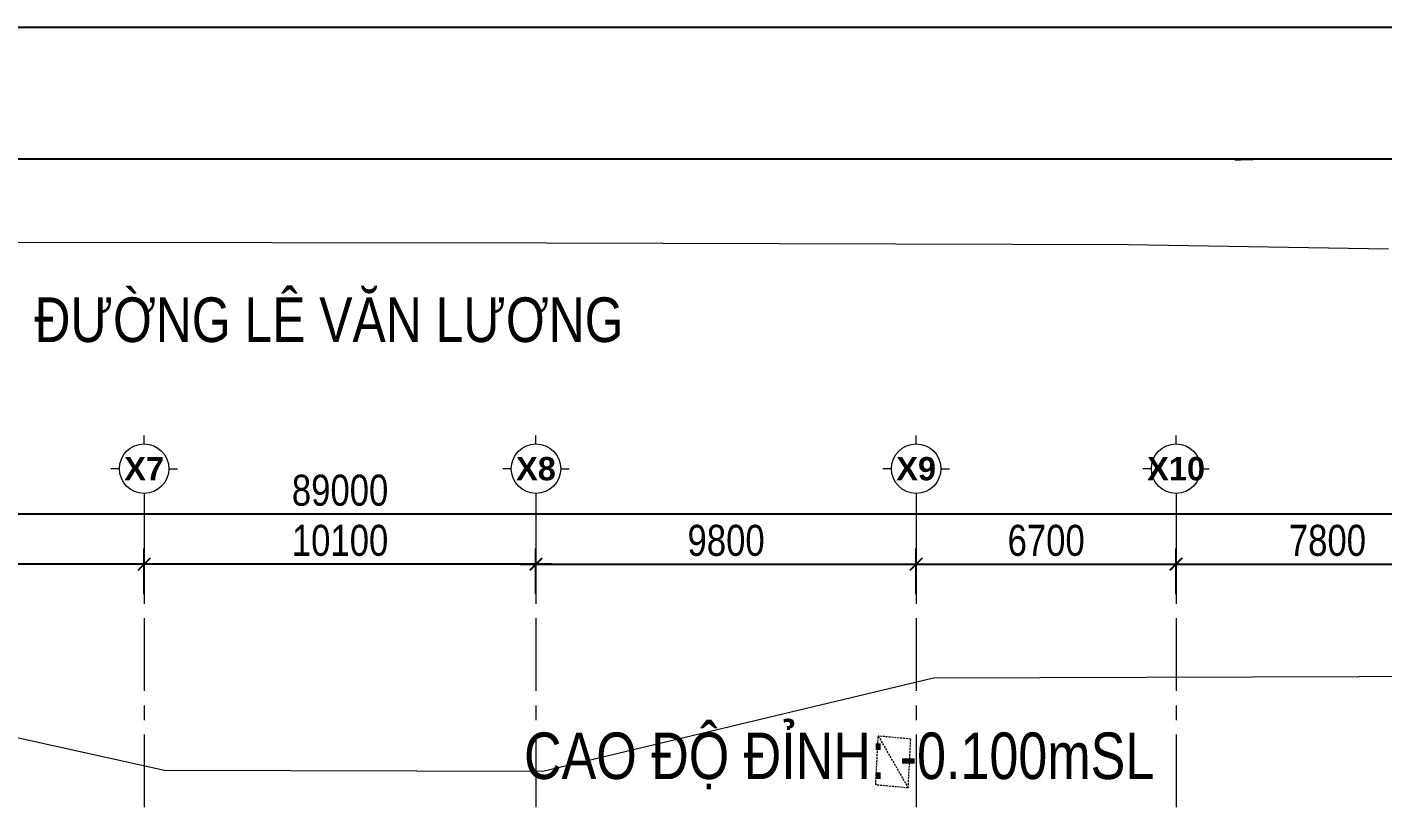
# Model space of a CAD drawing. Header units: millimetres. Extents: x -346728 to 1320345, y -537202 to -385966.
# Drawn here: x 183622 to 218569, y -405892 to -385966 of the extents above; entities that cross this region are included whole.
import ezdxf
from ezdxf.enums import TextEntityAlignment as Align
from ezdxf.xclip import XClip

# ---------------------------------------------------------------- set-up
doc = ezdxf.new("R2010")
doc.units = ezdxf.units.MM
doc.header["$LTSCALE"] = 100
doc.header["$XCLIPFRAME"] = 2
doc.linetypes.add('NETNHA500', pattern=[0.75, 0.5, -0.25])
doc.linetypes.add('X1326_GLB$0$CENTER', pattern=[2, 1.25, -0.25, 0.25, -0.25])
for name, color, linetype, lineweight in [('0 T TEXT', 7, 'Continuous', 13), ('KCMANH', 8, 'Continuous', 13), ('LINE', 7, 'Continuous', 13), ('X1326_GLB$0$A-tim', 8, 'X1326_GLB$0$CENTER', 9), ('X1326_GLB$0$Xref-Plan Grid$0$A-kich thuoc', 251, 'Continuous', 13), ('X1326_GLB$0$Xref-Plan Grid$0$A-ky hieu', 7, 'Continuous', 13)]:
    doc.layers.add(name, color=color, linetype=linetype, lineweight=lineweight)
doc.layers.add('NHA', color=3, linetype='NETNHA500')
doc.layers.add('TEXT2', color=8, linetype='Continuous')
doc.styles.add('TEXT2', font='VNTIME.TTF', dxfattribs={"height": 1.5})
doc.styles.add('TOAN - FONT ARIAL', font='Arial_1.ttf', dxfattribs={"width": 0.8})
doc.styles.add('X1326_GLB$0$Xref-Plan Grid$0$BRG-Chu Hoa', font='Arialbd_1.ttf')
doc.dimstyles.new('X1326_GLB$0$200', dxfattribs={"dimscale": 400, "dimtxt": 2, "dimasz": 0.8, "dimexe": 1, "dimexo": 1, "dimgap": 0.5, "dimtad": 1, "dimdec": 0, "dimzin": 0, "dimdsep": 46, "dimtxsty": 'TOAN - FONT ARIAL', "dimblk": 'ARCHTICK', "dimcen": 0.8, "dimdle": 1, "dimclrd": 7, "dimclre": 7, "dimclrt": 7, "dimadec": 0, "dimazin": 0, "dimtfac": 1, "dimtdec": 0, "dimtix": 1, "dimtmove": 2, "dimatfit": 3, "dimfxl": 1, "dimtolj": 1, "dimtzin": 0, "dimarcsym": 0})

# ---------------------------------------------------------------- blocks, each defined once
blk = doc.blocks.new('_ArchTick')
at = {"color": 0, "linetype": 'ByBlock', "const_width": 0.15}
blk.add_lwpolyline([(-0.5, -0.5), (0.5, 0.5)], dxfattribs=at)
blk = doc.blocks.new('*D657')
at = {"layer": 'DEFPOINTS', "color": 0, "transparency": 16777216}
for p in [(206538, -399814), (196739, -400986), (206538, -400986)]:
    blk.add_point(p, dxfattribs=at)
at = {"layer": 'X1326_GLB$0$Xref-Plan Grid$0$A-kich thuoc', "color": 7, "lineweight": -2, "transparency": 16777216}
for p, q in [((196739, -400586), (196739, -399414)), ((206538, -400586), (206538, -399414)), ((196339, -399814), (206938, -399814))]:
    blk.add_line(p, q, dxfattribs=at)
at = {"layer": 'X1326_GLB$0$Xref-Plan Grid$0$A-kich thuoc', "color": 7, "lineweight": -2, "transparency": 16777216, "xscale": 320, "yscale": 320, "zscale": 320, "rotation": 180}
blk.add_blockref('_ArchTick', (196739, -399814), dxfattribs=at)
at = {"layer": 'X1326_GLB$0$Xref-Plan Grid$0$A-kich thuoc', "color": 7, "lineweight": -2, "transparency": 16777216, "xscale": 320, "yscale": 320, "zscale": 320}
blk.add_blockref('_ArchTick', (206538, -399814), dxfattribs=at)
at = {"layer": 'X1326_GLB$0$Xref-Plan Grid$0$A-kich thuoc', "color": 7, "transparency": 16777216, "insert": (201639, -399205), "char_height": 800, "attachment_point": 5, "style": 'TOAN - FONT ARIAL'}
blk.add_mtext('\\A1;9800', dxfattribs=at)
blk = doc.blocks.new('*D661')
at = {"layer": 'DEFPOINTS', "color": 0, "transparency": 16777216}
for p in [(147189, -398521), (147189, -400706, 0), (236189, -400693, 0)]:
    blk.add_point(p, dxfattribs=at)
at = {"layer": 'X1326_GLB$0$Xref-Plan Grid$0$A-kich thuoc', "color": 7, "lineweight": -2, "transparency": 16777216}
for p, q in [((147189, -400306), (147189, -398121)), ((236189, -400293), (236189, -398121)), ((236589, -398521), (146789, -398521))]:
    blk.add_line(p, q, dxfattribs=at)
at = {"layer": 'X1326_GLB$0$Xref-Plan Grid$0$A-kich thuoc', "color": 7, "lineweight": -2, "transparency": 16777216, "xscale": 320, "yscale": 320, "zscale": 320, "rotation": 180}
blk.add_blockref('_ArchTick', (147189, -398521), dxfattribs=at)
at = {"layer": 'X1326_GLB$0$Xref-Plan Grid$0$A-kich thuoc', "color": 7, "lineweight": -2, "transparency": 16777216, "xscale": 320, "yscale": 320, "zscale": 320}
blk.add_blockref('_ArchTick', (236189, -398521), dxfattribs=at)
at = {"layer": 'X1326_GLB$0$Xref-Plan Grid$0$A-kich thuoc', "color": 7, "transparency": 16777216, "insert": (191689, -397912), "char_height": 800, "attachment_point": 5, "style": 'TOAN - FONT ARIAL'}
blk.add_mtext('\\A1;89000', dxfattribs=at)
blk = doc.blocks.new('*U245')
for p, q in [((0, 3.19), (0, 4.28)), ((-3.19, 0), (-4.28, 0)), ((3.19, 0), (4.28, 0)), ((0, -3.19), (0, -4.28))]:
    blk.add_line(p, q)
blk.add_circle((0, 0), 3.19)
at = {"color": 7, "style": 'X1326_GLB$0$Xref-Plan Grid$0$BRG-Chu Hoa'}
blk.add_attdef('1', text='', height=3, dxfattribs=at).set_placement((0, 0), align=Align.MIDDLE_CENTER)
blk = doc.blocks.new('*U246')
for p, q in [((0, 3.19), (0, 4.28)), ((-3.19, 0), (-4.28, 0)), ((3.19, 0), (4.28, 0)), ((0, -3.19), (0, -4.28))]:
    blk.add_line(p, q)
blk.add_circle((0, 0), 3.19)
at = {"color": 7, "style": 'X1326_GLB$0$Xref-Plan Grid$0$BRG-Chu Hoa'}
blk.add_attdef('1', text='', height=3, dxfattribs=at).set_placement((0, 0), align=Align.MIDDLE_CENTER)
blk = doc.blocks.new('*U236')
for p, q in [((0, 3.19), (0, 4.28)), ((-3.19, 0), (-4.28, 0)), ((3.19, 0), (4.28, 0)), ((0, -3.19), (0, -4.28))]:
    blk.add_line(p, q)
blk.add_circle((0, 0), 3.19)
at = {"color": 7, "style": 'X1326_GLB$0$Xref-Plan Grid$0$BRG-Chu Hoa'}
blk.add_attdef('1', text='', height=3, dxfattribs=at).set_placement((0, 0), align=Align.MIDDLE_CENTER)
blk = doc.blocks.new('*U237')
for p, q in [((0, 3.19), (0, 4.28)), ((-3.19, 0), (-4.28, 0)), ((3.19, 0), (4.28, 0)), ((0, -3.19), (0, -4.28))]:
    blk.add_line(p, q)
blk.add_circle((0, 0), 3.19)
at = {"color": 7, "style": 'X1326_GLB$0$Xref-Plan Grid$0$BRG-Chu Hoa'}
blk.add_attdef('1', text='', height=3, dxfattribs=at).set_placement((0, 0), align=Align.MIDDLE_CENTER)
blk = doc.blocks.new('*D433')
at = {"layer": 'DEFPOINTS', "color": 0, "transparency": 16777216}
for p in [(186639, -399814), (186639, -400986), (196739, -400986)]:
    blk.add_point(p, dxfattribs=at)
at = {"layer": 'X1326_GLB$0$Xref-Plan Grid$0$A-kich thuoc', "color": 7, "lineweight": -2, "transparency": 16777216}
for p, q in [((186639, -400586), (186639, -399414)), ((196739, -400586), (196739, -399414)), ((197139, -399814), (186239, -399814))]:
    blk.add_line(p, q, dxfattribs=at)
at = {"layer": 'X1326_GLB$0$Xref-Plan Grid$0$A-kich thuoc', "color": 7, "lineweight": -2, "transparency": 16777216, "xscale": 320, "yscale": 320, "zscale": 320, "rotation": 180}
blk.add_blockref('_ArchTick', (186639, -399814), dxfattribs=at)
at = {"layer": 'X1326_GLB$0$Xref-Plan Grid$0$A-kich thuoc', "color": 7, "lineweight": -2, "transparency": 16777216, "xscale": 320, "yscale": 320, "zscale": 320}
blk.add_blockref('_ArchTick', (196739, -399814), dxfattribs=at)
at = {"layer": 'X1326_GLB$0$Xref-Plan Grid$0$A-kich thuoc', "color": 7, "transparency": 16777216, "insert": (191689, -399205), "char_height": 800, "attachment_point": 5, "style": 'TOAN - FONT ARIAL'}
blk.add_mtext('\\A1;10100', dxfattribs=at)
blk = doc.blocks.new('*D434')
at = {"layer": 'DEFPOINTS', "color": 0, "transparency": 16777216}
for p in [(176839, -399814), (176839, -400986, 0), (186639, -400986, 0)]:
    blk.add_point(p, dxfattribs=at)
at = {"layer": 'X1326_GLB$0$Xref-Plan Grid$0$A-kich thuoc', "color": 7, "lineweight": -2, "transparency": 16777216}
for p, q in [((176839, -400586), (176839, -399414)), ((186639, -400586), (186639, -399414)), ((187039, -399814), (176439, -399814))]:
    blk.add_line(p, q, dxfattribs=at)
at = {"layer": 'X1326_GLB$0$Xref-Plan Grid$0$A-kich thuoc', "color": 7, "lineweight": -2, "transparency": 16777216, "xscale": 320, "yscale": 320, "zscale": 320, "rotation": 180}
blk.add_blockref('_ArchTick', (176839, -399814), dxfattribs=at)
at = {"layer": 'X1326_GLB$0$Xref-Plan Grid$0$A-kich thuoc', "color": 7, "lineweight": -2, "transparency": 16777216, "xscale": 320, "yscale": 320, "zscale": 320}
blk.add_blockref('_ArchTick', (186639, -399814), dxfattribs=at)
at = {"layer": 'X1326_GLB$0$Xref-Plan Grid$0$A-kich thuoc', "color": 7, "transparency": 16777216, "insert": (181739, -399205), "char_height": 800, "attachment_point": 5, "style": 'TOAN - FONT ARIAL'}
blk.add_mtext('\\A1;9800', dxfattribs=at)
blk = doc.blocks.new('*D684')
at = {"layer": 'DEFPOINTS', "color": 0, "transparency": 16777216}
for p in [(213239, -399814), (206538, -400986), (213239, -400986)]:
    blk.add_point(p, dxfattribs=at)
at = {"layer": 'X1326_GLB$0$Xref-Plan Grid$0$A-kich thuoc', "color": 7, "lineweight": -2, "transparency": 16777216}
for p, q in [((206538, -400586), (206538, -399414)), ((213239, -400586), (213239, -399414)), ((206138, -399814), (213639, -399814))]:
    blk.add_line(p, q, dxfattribs=at)
at = {"layer": 'X1326_GLB$0$Xref-Plan Grid$0$A-kich thuoc', "color": 7, "lineweight": -2, "transparency": 16777216, "xscale": 320, "yscale": 320, "zscale": 320, "rotation": 180}
blk.add_blockref('_ArchTick', (206538, -399814), dxfattribs=at)
at = {"layer": 'X1326_GLB$0$Xref-Plan Grid$0$A-kich thuoc', "color": 7, "lineweight": -2, "transparency": 16777216, "xscale": 320, "yscale": 320, "zscale": 320}
blk.add_blockref('_ArchTick', (213239, -399814), dxfattribs=at)
at = {"layer": 'X1326_GLB$0$Xref-Plan Grid$0$A-kich thuoc', "color": 7, "transparency": 16777216, "insert": (209889, -399205), "char_height": 800, "attachment_point": 5, "style": 'TOAN - FONT ARIAL'}
blk.add_mtext('\\A1;6700', dxfattribs=at)
blk = doc.blocks.new('*D685')
at = {"layer": 'DEFPOINTS', "color": 0, "transparency": 16777216}
for p in [(221038, -399814), (213239, -400986), (221038, -400986)]:
    blk.add_point(p, dxfattribs=at)
at = {"layer": 'X1326_GLB$0$Xref-Plan Grid$0$A-kich thuoc', "color": 7, "lineweight": -2, "transparency": 16777216}
for p, q in [((213239, -400586), (213239, -399414)), ((221038, -400586), (221038, -399414)), ((212839, -399814), (221438, -399814))]:
    blk.add_line(p, q, dxfattribs=at)
at = {"layer": 'X1326_GLB$0$Xref-Plan Grid$0$A-kich thuoc', "color": 7, "lineweight": -2, "transparency": 16777216, "xscale": 320, "yscale": 320, "zscale": 320, "rotation": 180}
blk.add_blockref('_ArchTick', (213239, -399814), dxfattribs=at)
at = {"layer": 'X1326_GLB$0$Xref-Plan Grid$0$A-kich thuoc', "color": 7, "lineweight": -2, "transparency": 16777216, "xscale": 320, "yscale": 320, "zscale": 320}
blk.add_blockref('_ArchTick', (221038, -399814), dxfattribs=at)
at = {"layer": 'X1326_GLB$0$Xref-Plan Grid$0$A-kich thuoc', "color": 7, "transparency": 16777216, "insert": (217139, -399205), "char_height": 800, "attachment_point": 5, "style": 'TOAN - FONT ARIAL'}
blk.add_mtext('\\A1;7800', dxfattribs=at)
blk = doc.blocks.new('LVL-KHUNGTEN')
blk.add_lwpolyline([(61073, 41093), (119124, 41093), (119124, 62), (61073, 62)], close=True)
at = {"layer": 'DEFPOINTS'}
blk.add_line((61073, 41093), (119124, 41093), dxfattribs=at)
blk = doc.blocks.new('mb duong hh')
at = {"layer": 'LINE', "color": 252, "lineweight": 9}
for p, q in [((14268, 112471), (34799, 112447)), ((34799, 112447), (49800, 112404)), ((49800, 112404), (56499, 112291)), ((24952, 98847), (14977, 101049)), ((44774, 101222), (34703, 98822)), ((34703, 98822), (24952, 98847))]:
    blk.add_line(p, q, dxfattribs=at)
blk.add_lwpolyline([(162238, 101410), (85525, 101244), (84531, 101266), (78675, 101228), (77651, 101325), (44774, 101222)], dxfattribs=at)
at = {"layer": 'NHA', "color": 252, "lineweight": 9}
for p, q in [((43281, 98472), (43347, 99732)), ((44185, 99653), (43347, 99732)), ((43347, 99732), (44119, 98393)), ((44119, 98393), (44185, 99653)), ((44119, 98393), (43281, 98472))]:
    blk.add_line(p, q, dxfattribs=at)
at = {"layer": '0 T TEXT', "lineweight": 9, "style": 'TOAN - FONT ARIAL', "width": 0.8}
blk.add_text('ĐƯỜNG LÊ VĂN LƯƠNG', height=1150, dxfattribs=at).set_placement((21597, 109892))
at = {"layer": 'TEXT2', "color": 252, "lineweight": 9, "style": 'TEXT2'}
blk.add_text('D¶i ph©n c¸ch', height=1500.45, rotation=1.5213, dxfattribs=at).set_placement((48645, 114953))

msp = doc.modelspace()

# ---------------------------------------------------------------- linework, layer by layer
at = {"layer": 'X1326_GLB$0$A-tim', "ltscale": 15}
for p, q in [((186638.6, -398208.6, -1404.9), (186638.6, -512162.7, -1404.9)), ((196738.7, -398208.6, -1404.9), (196738.7, -512162.7, -1404.9)), ((206538.5, -398208.6, -1404.9), (206538.5, -512162.7, -1404.9)), ((213238.6, -398208.6, -1404.9), (213238.6, -512162.7, -1404.9))]:
    msp.add_line(p, q, dxfattribs=at)

# ---------------------------------------------------------------- block references
at = {"extrusion": (0.00597, -2.28885e-18, 0.999982), "xscale": 3.385207865094198, "yscale": 3.385207865094198, "zscale": 3.385207865094198}
msp.add_blockref('LVL-KHUNGTEN', (-107243.5, -525073.6, -287.1), dxfattribs=at)
ref = msp.add_blockref('mb duong hh', (162214.1, -503978, 0))
XClip(ref).set_block_clipping_path([(-58962.6888090824, -15358.4345334051), (108047.3313388755, 114603.0144500207)])
at = {"layer": 'X1326_GLB$0$Xref-Plan Grid$0$A-ky hieu', "xscale": 200, "yscale": 200, "zscale": 200}
for name, p, values in [('*U245', (186638.6, -397351.8, -1404.9), {'1': 'X7'}), ('*U246', (196738.7, -397351.8, -1404.9), {'1': 'X8'}), ('*U236', (206538.5, -397351.8, -1404.9), {'1': 'X9'}), ('*U237', (213238.6, -397351.8, -1404.9), {'1': 'X10'})]:
    msp.add_blockref(name, p, dxfattribs=at).add_auto_attribs(values)

# ---------------------------------------------------------------- texts
at = {"layer": 'KCMANH', "color": 7, "insert": (196430.4, -404154.7, -1404.9), "char_height": 1200, "attachment_point": 1, "style": 'TOAN - FONT ARIAL'}
msp.add_mtext('\\A1;CAO ĐỘ ĐỈNH: -0.100mSL', dxfattribs=at)

# ---------------------------------------------------------------- dimensions: what is measured, and where the dimension line sits
at = {"layer": 'X1326_GLB$0$Xref-Plan Grid$0$A-kich thuoc'}
for base, p1, p2, picture, middle in [((147188.6, -398520.8, -1404.9), (236188.6, -400693.4, -1404.9), (147188.6, -400705.5, -1404.9), '*D661', (191688.6, -397912.3, -1404.9)), ((176838.6, -399813.6, -1404.9), (186638.6, -400986.3, -1404.9), (176838.6, -400986.3, -1404.9), '*D434', (181738.6, -399205.2, -1404.9)), ((186638.6, -399813.6, -1404.9), (196738.7, -400986.3, -1404.9), (186638.6, -400986.3, -1404.9), '*D433', (191688.6, -399205.2, -1404.9)), ((206538.5, -399813.6, -1404.9), (196738.7, -400986.3, -1404.9), (206538.5, -400986.3, -1404.9), '*D657', (201638.6, -399205.2, -1404.9)), ((213238.6, -399813.6, -1404.9), (206538.5, -400986.3, -1404.9), (213238.6, -400986.3, -1404.9), '*D684', (209888.5, -399205.2, -1404.9)), ((221038.5, -399813.6, -1404.9), (213238.6, -400986.3, -1404.9), (221038.5, -400986.3, -1404.9), '*D685', (217138.5, -399205.2, -1404.9))]:
    dim = msp.add_linear_dim(base=base, p1=p1, p2=p2, dimstyle='X1326_GLB$0$200', dxfattribs=at)
    dim.commit()
    dim.dimension.update_dxf_attribs({"geometry": picture, "text_midpoint": middle})

doc.saveas('drawing.dxf')
